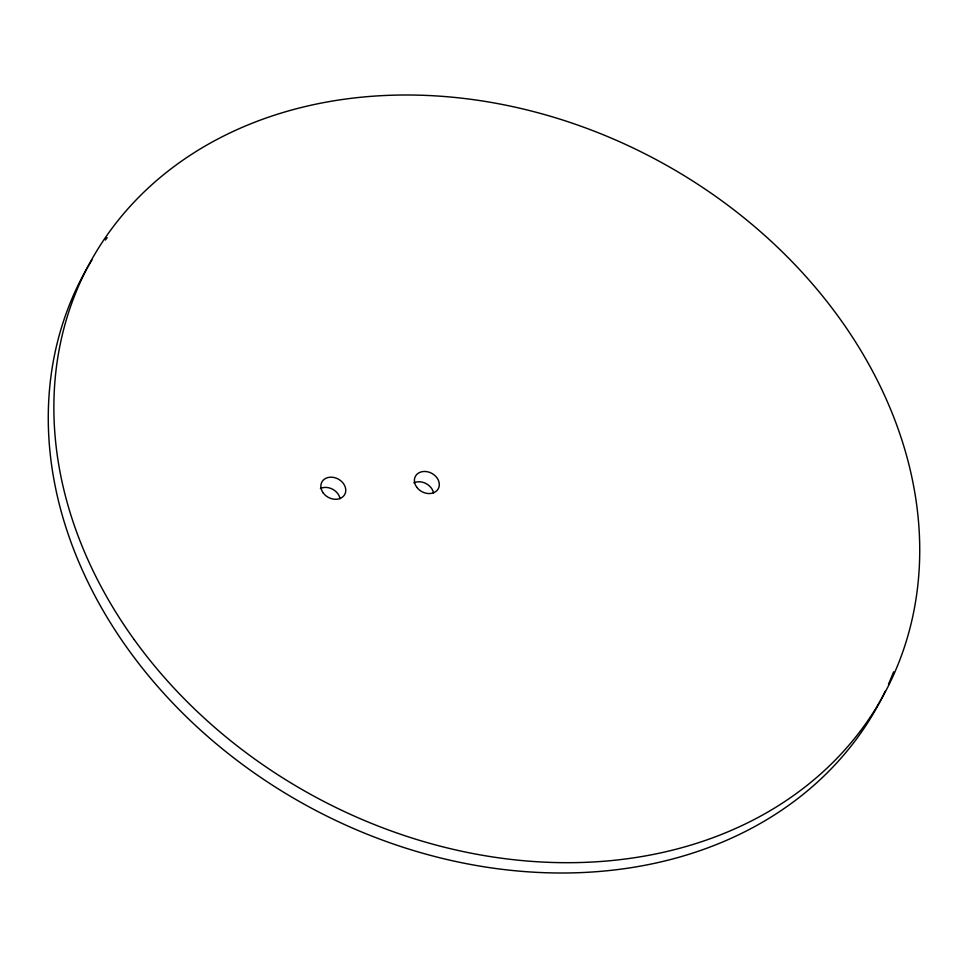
<?xml version="1.0" encoding="UTF-8"?>
<svg xmlns="http://www.w3.org/2000/svg" width="968" height="968" viewBox="0 0 968 968"><rect width="100%" height="100%" fill="white"/><g stroke="black" fill="none" stroke-linecap="round" stroke-linejoin="round"><path stroke-width="1.45" d="M320.42 488.465A13.008 10.406 28.5 0 1 340.07 498.701M885.381 690.91A451.887 361.366 28.5 0 1 308.683 806.671A451.887 361.366 28.5 0 1 91.96 259.92M105.367 240.04A451.887 361.366 28.5 0 1 107.145 237.632M893.621 671.828A451.887 361.366 28.5 0 1 888.491 684.134M413.905 482.826A13.008 10.406 28.5 0 1 433.555 493.075M134.153 639.57A451.887 361.366 28.5 0 0 880.626 700.372A451.887 361.366 28.5 0 0 445.619 96.606A451.887 361.366 28.5 0 0 134.153 639.57M323.155 492.857A13.008 10.406 28.5 0 0 344.656 494.612A13.008 10.406 28.5 0 0 332.133 477.224A13.008 10.406 28.5 0 0 323.155 492.857M416.688 487.146A13.008 10.406 28.5 0 0 438.189 488.888A13.008 10.406 28.5 0 0 425.666 471.501A13.008 10.406 28.5 0 0 416.688 487.146"/></g></svg>
